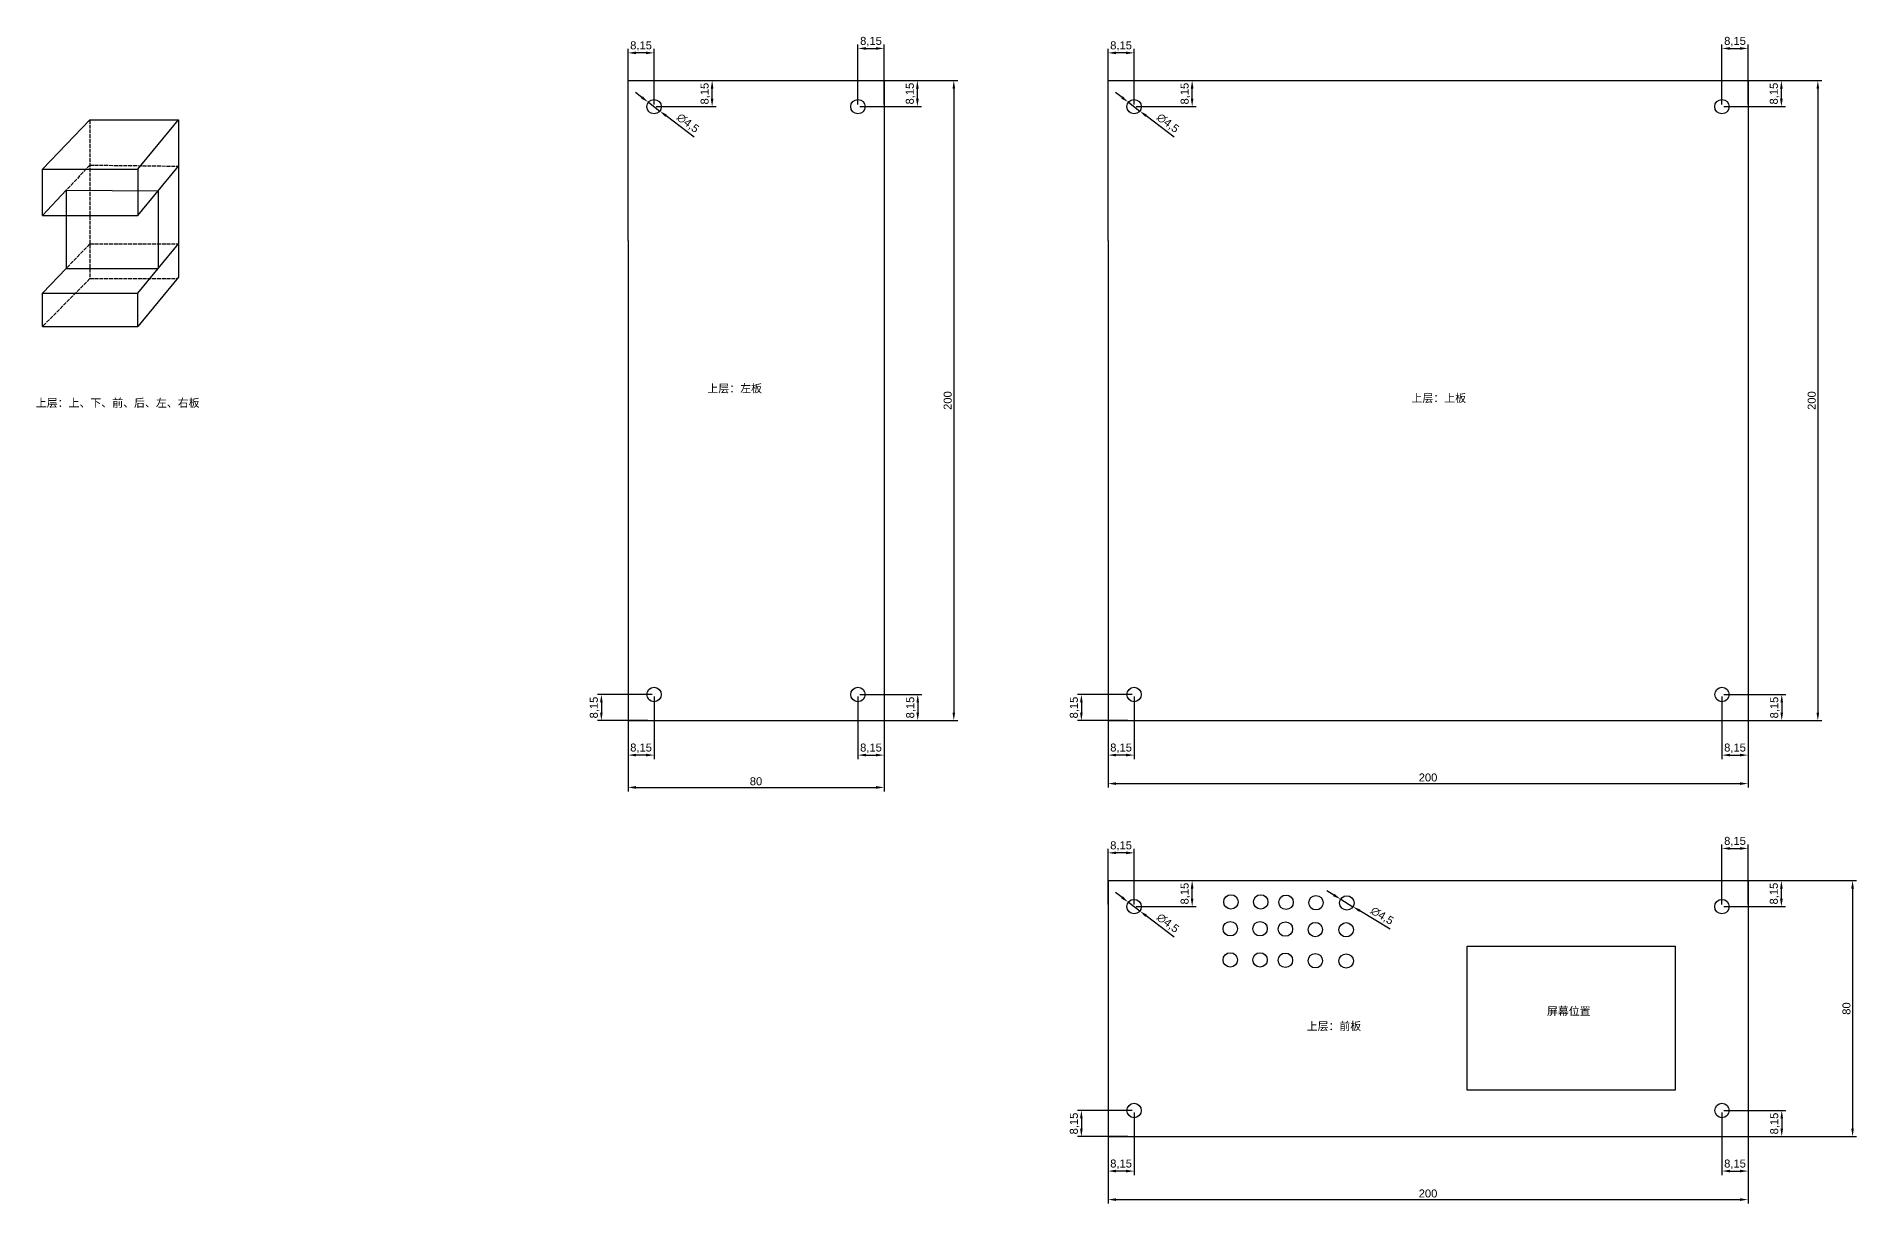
# Model space of a CAD drawing. Header units: millimetres. Extents: x 2838 to 7053, y 1147 to 1958.
# Drawn here: x 2838 to 3406, y 1234 to 1598 of the extents above; entities that cross this region are included whole.
import ezdxf

# ---------------------------------------------------------------- set-up
doc = ezdxf.new("R2010")
doc.units = ezdxf.units.MM
doc.header["$LTSCALE"] = 0.1
doc.linetypes.add('ACAD_ISO02W100', pattern=[15, 12, -3])
doc.styles.get("Standard").update_dxf_attribs({"font": 'arial.ttf'})
doc.dimstyles.new('ISO-25', dxfattribs={"dimtxt": 2.5, "dimasz": 2.5, "dimexe": 1.25, "dimexo": 0.625, "dimtad": 1, "dimtxsty": 'Standard', "dimcen": 2.5, "dimadec": 0, "dimazin": 0, "dimtfac": 1, "dimtmove": 0, "dimatfit": 3, "dimfxl": 0, "dimarcsym": 0})

# ---------------------------------------------------------------- blocks, each defined once
blk = doc.blocks.new('*D688')
at = {"color": 0, "lineweight": -2, "ltscale": 0.1, "transparency": 16777216}
for p, q in [((3176.77, 1579.21), (3174.78, 1580.73)), ((3178.76, 1577.7), (3182.34, 1574.97)), ((3193.11, 1566.77), (3184.33, 1573.46))]:
    blk.add_line(p, q, dxfattribs=at)
at = {"color": 0, "ltscale": 0.1, "transparency": 16777216}
for points in [[(3177.02, 1579.54), (3176.52, 1578.88), (3178.76, 1577.7)], [(3184.58, 1573.79), (3184.08, 1573.13), (3182.34, 1574.97)]]:
    blk.add_solid(points, dxfattribs=at)
at = {"layer": 'Defpoints', "color": 0, "ltscale": 0.1, "transparency": 16777216}
for p in [(3178.76, 1577.7), (3182.34, 1574.97)]:
    blk.add_point(p, dxfattribs=at)
at = {"color": 0, "ltscale": 0.1, "transparency": 16777216, "insert": (3191.03, 1571.08), "char_height": 2.5, "attachment_point": 5, "rotation": 322.723}
blk.add_mtext('∅4,5', dxfattribs=at)
blk = doc.blocks.new('*D689')
at = {"color": 0, "lineweight": -2, "ltscale": 10, "transparency": 16777216}
for p, q in [((3178.79, 1584.48), (3199.94, 1584.48)), ((3198.69, 1578.83), (3198.69, 1581.98)), ((3181.17, 1576.33), (3199.94, 1576.33))]:
    blk.add_line(p, q, dxfattribs=at)
at = {"color": 0, "ltscale": 10, "transparency": 16777216}
for points in [[(3198.27, 1581.98), (3199.1, 1581.98), (3198.69, 1584.48)], [(3198.27, 1578.83), (3199.1, 1578.83), (3198.69, 1576.33)]]:
    blk.add_solid(points, dxfattribs=at)
at = {"layer": 'Defpoints', "color": 0, "ltscale": 10, "transparency": 16777216}
for p in [(3178.17, 1584.48), (3198.69, 1584.48), (3180.55, 1576.33)]:
    blk.add_point(p, dxfattribs=at)
at = {"color": 0, "ltscale": 10, "transparency": 16777216, "insert": (3196.56, 1580.41), "char_height": 2.5, "attachment_point": 5, "rotation": 90}
blk.add_mtext('8,15', dxfattribs=at)
blk = doc.blocks.new('*D683')
at = {"color": 0, "lineweight": -2, "ltscale": 10, "transparency": 16777216}
for p, q in [((3172.4, 1576.96), (3172.4, 1594.39)), ((3178.05, 1593.14), (3174.9, 1593.14)), ((3180.55, 1576.96), (3180.55, 1594.39))]:
    blk.add_line(p, q, dxfattribs=at)
at = {"color": 0, "ltscale": 10, "transparency": 16777216}
for points in [[(3174.9, 1593.55), (3174.9, 1592.72), (3172.4, 1593.14)], [(3178.05, 1593.55), (3178.05, 1592.72), (3180.55, 1593.14)]]:
    blk.add_solid(points, dxfattribs=at)
at = {"layer": 'Defpoints', "color": 0, "ltscale": 10, "transparency": 16777216}
for p in [(3172.4, 1593.14), (3172.4, 1576.33), (3180.55, 1576.33)]:
    blk.add_point(p, dxfattribs=at)
at = {"color": 0, "ltscale": 10, "transparency": 16777216, "insert": (3176.48, 1595.26), "char_height": 2.5, "attachment_point": 5}
blk.add_mtext('8,15', dxfattribs=at)
blk = doc.blocks.new('*D690')
at = {"color": 0, "lineweight": -2, "ltscale": 10, "transparency": 16777216}
for p, q in [((3364.25, 1576.96), (3364.25, 1595.77)), ((3366.75, 1594.52), (3369.9, 1594.52)), ((3372.4, 1576.96), (3372.4, 1595.77))]:
    blk.add_line(p, q, dxfattribs=at)
at = {"color": 0, "ltscale": 10, "transparency": 16777216}
for points in [[(3366.75, 1594.94), (3366.75, 1594.1), (3364.25, 1594.52)], [(3369.9, 1594.94), (3369.9, 1594.1), (3372.4, 1594.52)]]:
    blk.add_solid(points, dxfattribs=at)
at = {"layer": 'Defpoints', "color": 0, "ltscale": 10, "transparency": 16777216}
for p in [(3372.4, 1594.52), (3364.25, 1576.33), (3372.4, 1576.33)]:
    blk.add_point(p, dxfattribs=at)
at = {"color": 0, "ltscale": 10, "transparency": 16777216, "insert": (3368.33, 1596.65), "char_height": 2.5, "attachment_point": 5}
blk.add_mtext('8,15', dxfattribs=at)
blk = doc.blocks.new('*D691')
at = {"color": 0, "lineweight": -2, "ltscale": 10, "transparency": 16777216}
for p, q in [((3364.87, 1584.48), (3384.07, 1584.48)), ((3382.82, 1578.83), (3382.82, 1581.98)), ((3364.87, 1576.33), (3384.07, 1576.33))]:
    blk.add_line(p, q, dxfattribs=at)
at = {"color": 0, "ltscale": 10, "transparency": 16777216}
for points in [[(3382.41, 1581.98), (3383.24, 1581.98), (3382.82, 1584.48)], [(3382.41, 1578.83), (3383.24, 1578.83), (3382.82, 1576.33)]]:
    blk.add_solid(points, dxfattribs=at)
at = {"layer": 'Defpoints', "color": 0, "ltscale": 10, "transparency": 16777216}
for p in [(3364.25, 1584.48), (3382.82, 1584.48), (3364.25, 1576.33)]:
    blk.add_point(p, dxfattribs=at)
at = {"color": 0, "ltscale": 10, "transparency": 16777216, "insert": (3380.69, 1580.41), "char_height": 2.5, "attachment_point": 5, "rotation": 90}
blk.add_mtext('8,15', dxfattribs=at)
blk = doc.blocks.new('*D692')
at = {"color": 0, "lineweight": -2, "ltscale": 10, "transparency": 16777216}
for p, q in [((3172.4, 1383.86), (3172.4, 1363.53)), ((3372.4, 1383.86), (3372.4, 1363.53)), ((3174.9, 1364.78), (3369.9, 1364.78))]:
    blk.add_line(p, q, dxfattribs=at)
at = {"color": 0, "ltscale": 10, "transparency": 16777216}
for points in [[(3174.9, 1365.2), (3174.9, 1364.36), (3172.4, 1364.78)], [(3369.9, 1365.2), (3369.9, 1364.36), (3372.4, 1364.78)]]:
    blk.add_solid(points, dxfattribs=at)
at = {"layer": 'Defpoints', "color": 0, "ltscale": 10, "transparency": 16777216}
for p in [(3172.4, 1384.48), (3372.4, 1384.48), (3372.4, 1364.78)]:
    blk.add_point(p, dxfattribs=at)
at = {"color": 0, "ltscale": 10, "transparency": 16777216, "insert": (3272.4, 1366.68), "char_height": 2.5, "attachment_point": 5}
blk.add_mtext('200', dxfattribs=at)
blk = doc.blocks.new('*D693')
at = {"color": 0, "lineweight": -2, "ltscale": 10, "transparency": 16777216}
for p, q in [((3179.93, 1392.63), (3162.83, 1392.63)), ((3164.08, 1390.13), (3164.08, 1386.98)), ((3178.58, 1384.48), (3162.83, 1384.48))]:
    blk.add_line(p, q, dxfattribs=at)
at = {"color": 0, "ltscale": 10, "transparency": 16777216}
for points in [[(3163.66, 1390.13), (3164.49, 1390.13), (3164.08, 1392.63)], [(3163.66, 1386.98), (3164.49, 1386.98), (3164.08, 1384.48)]]:
    blk.add_solid(points, dxfattribs=at)
at = {"layer": 'Defpoints', "color": 0, "ltscale": 10, "transparency": 16777216}
for p in [(3180.55, 1392.63), (3164.08, 1384.48), (3179.2, 1384.48)]:
    blk.add_point(p, dxfattribs=at)
at = {"color": 0, "ltscale": 10, "transparency": 16777216, "insert": (3161.95, 1388.55), "char_height": 2.5, "attachment_point": 5, "rotation": 90}
blk.add_mtext('8,15', dxfattribs=at)
blk = doc.blocks.new('*D694')
at = {"color": 0, "lineweight": -2, "ltscale": 10, "transparency": 16777216}
for p, q in [((3364.26, 1392), (3364.26, 1372.44)), ((3372.4, 1390.14), (3372.4, 1372.44)), ((3366.76, 1373.69), (3369.9, 1373.69))]:
    blk.add_line(p, q, dxfattribs=at)
at = {"color": 0, "ltscale": 10, "transparency": 16777216}
for points in [[(3366.76, 1374.11), (3366.76, 1373.28), (3364.26, 1373.69)], [(3369.9, 1374.11), (3369.9, 1373.28), (3372.4, 1373.69)]]:
    blk.add_solid(points, dxfattribs=at)
at = {"layer": 'Defpoints', "color": 0, "ltscale": 10, "transparency": 16777216}
for p in [(3364.26, 1392.63), (3372.4, 1390.77), (3372.4, 1373.69)]:
    blk.add_point(p, dxfattribs=at)
at = {"color": 0, "ltscale": 10, "transparency": 16777216, "insert": (3368.33, 1375.82), "char_height": 2.5, "attachment_point": 5}
blk.add_mtext('8,15', dxfattribs=at)
blk = doc.blocks.new('*D695')
at = {"color": 0, "lineweight": -2, "ltscale": 10, "transparency": 16777216}
for p, q in [((3172.4, 1392), (3172.4, 1372.44)), ((3180.55, 1392), (3180.55, 1372.44)), ((3178.05, 1373.69), (3174.9, 1373.69))]:
    blk.add_line(p, q, dxfattribs=at)
at = {"color": 0, "ltscale": 10, "transparency": 16777216}
for points in [[(3174.9, 1374.11), (3174.9, 1373.28), (3172.4, 1373.69)], [(3178.05, 1374.11), (3178.05, 1373.28), (3180.55, 1373.69)]]:
    blk.add_solid(points, dxfattribs=at)
at = {"layer": 'Defpoints', "color": 0, "ltscale": 10, "transparency": 16777216}
for p in [(3172.4, 1392.63), (3180.55, 1392.63), (3172.4, 1373.69)]:
    blk.add_point(p, dxfattribs=at)
at = {"color": 0, "ltscale": 10, "transparency": 16777216, "insert": (3176.48, 1375.82), "char_height": 2.5, "attachment_point": 5}
blk.add_mtext('8,15', dxfattribs=at)
blk = doc.blocks.new('*D696')
at = {"color": 0, "lineweight": -2, "ltscale": 10, "transparency": 16777216}
for p, q in [((3364.88, 1392.63), (3384.19, 1392.63)), ((3382.94, 1390.13), (3382.94, 1386.98)), ((3364.88, 1384.48), (3384.19, 1384.48))]:
    blk.add_line(p, q, dxfattribs=at)
at = {"color": 0, "ltscale": 10, "transparency": 16777216}
for points in [[(3382.52, 1390.13), (3383.35, 1390.13), (3382.94, 1392.63)], [(3382.52, 1386.98), (3383.35, 1386.98), (3382.94, 1384.48)]]:
    blk.add_solid(points, dxfattribs=at)
at = {"layer": 'Defpoints', "color": 0, "ltscale": 10, "transparency": 16777216}
for p in [(3364.26, 1392.63), (3364.26, 1384.48), (3382.94, 1384.48)]:
    blk.add_point(p, dxfattribs=at)
at = {"color": 0, "ltscale": 10, "transparency": 16777216, "insert": (3380.81, 1388.55), "char_height": 2.5, "attachment_point": 5, "rotation": 90}
blk.add_mtext('8,15', dxfattribs=at)
blk = doc.blocks.new('*D697')
at = {"color": 0, "lineweight": -2, "ltscale": 10, "transparency": 16777216}
for p, q in [((3373.03, 1584.48), (3395.46, 1584.48)), ((3394.21, 1581.98), (3394.21, 1386.98)), ((3373.03, 1384.48), (3395.46, 1384.48))]:
    blk.add_line(p, q, dxfattribs=at)
at = {"color": 0, "ltscale": 10, "transparency": 16777216}
for points in [[(3393.8, 1581.98), (3394.63, 1581.98), (3394.21, 1584.48)], [(3393.8, 1386.98), (3394.63, 1386.98), (3394.21, 1384.48)]]:
    blk.add_solid(points, dxfattribs=at)
at = {"layer": 'Defpoints', "color": 0, "ltscale": 10, "transparency": 16777216}
for p in [(3372.4, 1584.48), (3372.4, 1384.48), (3394.21, 1384.48)]:
    blk.add_point(p, dxfattribs=at)
at = {"color": 0, "ltscale": 10, "transparency": 16777216, "insert": (3392.31, 1484.48), "char_height": 2.5, "attachment_point": 5, "rotation": 90}
blk.add_mtext('200', dxfattribs=at)
blk = doc.blocks.new('*D708')
at = {"color": 0, "lineweight": -2, "ltscale": 0.1, "transparency": 16777216}
for p, q in [((3026.77, 1579.21), (3024.78, 1580.73)), ((3028.76, 1577.7), (3032.34, 1574.97)), ((3043.11, 1566.77), (3034.33, 1573.46))]:
    blk.add_line(p, q, dxfattribs=at)
at = {"color": 0, "ltscale": 0.1, "transparency": 16777216}
for points in [[(3027.02, 1579.54), (3026.52, 1578.88), (3028.76, 1577.7)], [(3034.58, 1573.79), (3034.08, 1573.13), (3032.34, 1574.97)]]:
    blk.add_solid(points, dxfattribs=at)
at = {"layer": 'Defpoints', "color": 0, "ltscale": 0.1, "transparency": 16777216}
for p in [(3028.76, 1577.7), (3032.34, 1574.97)]:
    blk.add_point(p, dxfattribs=at)
at = {"color": 0, "ltscale": 0.1, "transparency": 16777216, "insert": (3041.03, 1571.08), "char_height": 2.5, "attachment_point": 5, "rotation": 322.723}
blk.add_mtext('∅4,5', dxfattribs=at)
blk = doc.blocks.new('*D709')
at = {"color": 0, "lineweight": -2, "ltscale": 10, "transparency": 16777216}
for p, q in [((3028.79, 1584.48), (3049.94, 1584.48)), ((3048.69, 1578.83), (3048.69, 1581.98)), ((3031.17, 1576.33), (3049.94, 1576.33))]:
    blk.add_line(p, q, dxfattribs=at)
at = {"color": 0, "ltscale": 10, "transparency": 16777216}
for points in [[(3048.27, 1581.98), (3049.1, 1581.98), (3048.69, 1584.48)], [(3048.27, 1578.83), (3049.1, 1578.83), (3048.69, 1576.33)]]:
    blk.add_solid(points, dxfattribs=at)
at = {"layer": 'Defpoints', "color": 0, "ltscale": 10, "transparency": 16777216}
for p in [(3028.17, 1584.48), (3048.69, 1584.48), (3030.55, 1576.33)]:
    blk.add_point(p, dxfattribs=at)
at = {"color": 0, "ltscale": 10, "transparency": 16777216, "insert": (3046.56, 1580.41), "char_height": 2.5, "attachment_point": 5, "rotation": 90}
blk.add_mtext('8,15', dxfattribs=at)
blk = doc.blocks.new('*D685')
at = {"color": 0, "lineweight": -2, "ltscale": 10, "transparency": 16777216}
for p, q in [((3022.4, 1576.96), (3022.4, 1594.39)), ((3028.05, 1593.14), (3024.9, 1593.14)), ((3030.55, 1576.96), (3030.55, 1594.39))]:
    blk.add_line(p, q, dxfattribs=at)
at = {"color": 0, "ltscale": 10, "transparency": 16777216}
for points in [[(3024.9, 1593.55), (3024.9, 1592.72), (3022.4, 1593.14)], [(3028.05, 1593.55), (3028.05, 1592.72), (3030.55, 1593.14)]]:
    blk.add_solid(points, dxfattribs=at)
at = {"layer": 'Defpoints', "color": 0, "ltscale": 10, "transparency": 16777216}
for p in [(3022.4, 1593.14), (3022.4, 1576.33), (3030.55, 1576.33)]:
    blk.add_point(p, dxfattribs=at)
at = {"color": 0, "ltscale": 10, "transparency": 16777216, "insert": (3026.48, 1595.26), "char_height": 2.5, "attachment_point": 5}
blk.add_mtext('8,15', dxfattribs=at)
blk = doc.blocks.new('*D710')
at = {"color": 0, "lineweight": -2, "ltscale": 10, "transparency": 16777216}
for p, q in [((3029.93, 1392.63), (3012.83, 1392.63)), ((3014.08, 1390.13), (3014.08, 1386.98)), ((3028.58, 1384.48), (3012.83, 1384.48))]:
    blk.add_line(p, q, dxfattribs=at)
at = {"color": 0, "ltscale": 10, "transparency": 16777216}
for points in [[(3013.66, 1390.13), (3014.49, 1390.13), (3014.08, 1392.63)], [(3013.66, 1386.98), (3014.49, 1386.98), (3014.08, 1384.48)]]:
    blk.add_solid(points, dxfattribs=at)
at = {"layer": 'Defpoints', "color": 0, "ltscale": 10, "transparency": 16777216}
for p in [(3030.55, 1392.63), (3014.08, 1384.48), (3029.2, 1384.48)]:
    blk.add_point(p, dxfattribs=at)
at = {"color": 0, "ltscale": 10, "transparency": 16777216, "insert": (3011.95, 1388.55), "char_height": 2.5, "attachment_point": 5, "rotation": 90}
blk.add_mtext('8,15', dxfattribs=at)
blk = doc.blocks.new('*D711')
at = {"color": 0, "lineweight": -2, "ltscale": 10, "transparency": 16777216}
for p, q in [((3022.4, 1392), (3022.4, 1372.44)), ((3030.55, 1392), (3030.55, 1372.44)), ((3028.05, 1373.69), (3024.9, 1373.69))]:
    blk.add_line(p, q, dxfattribs=at)
at = {"color": 0, "ltscale": 10, "transparency": 16777216}
for points in [[(3024.9, 1374.11), (3024.9, 1373.28), (3022.4, 1373.69)], [(3028.05, 1374.11), (3028.05, 1373.28), (3030.55, 1373.69)]]:
    blk.add_solid(points, dxfattribs=at)
at = {"layer": 'Defpoints', "color": 0, "ltscale": 10, "transparency": 16777216}
for p in [(3022.4, 1392.63), (3030.55, 1392.63), (3022.4, 1373.69)]:
    blk.add_point(p, dxfattribs=at)
at = {"color": 0, "ltscale": 10, "transparency": 16777216, "insert": (3026.48, 1375.82), "char_height": 2.5, "attachment_point": 5}
blk.add_mtext('8,15', dxfattribs=at)
blk = doc.blocks.new('*D712')
at = {"color": 0, "lineweight": -2, "ltscale": 10, "transparency": 16777216}
for p, q in [((3094.25, 1576.96), (3094.25, 1595.77)), ((3096.75, 1594.52), (3099.9, 1594.52)), ((3102.4, 1576.96), (3102.4, 1595.77))]:
    blk.add_line(p, q, dxfattribs=at)
at = {"color": 0, "ltscale": 10, "transparency": 16777216}
for points in [[(3096.75, 1594.94), (3096.75, 1594.1), (3094.25, 1594.52)], [(3099.9, 1594.94), (3099.9, 1594.1), (3102.4, 1594.52)]]:
    blk.add_solid(points, dxfattribs=at)
at = {"layer": 'Defpoints', "color": 0, "ltscale": 10, "transparency": 16777216}
for p in [(3102.4, 1594.52), (3094.25, 1576.33), (3102.4, 1576.33)]:
    blk.add_point(p, dxfattribs=at)
at = {"color": 0, "ltscale": 10, "transparency": 16777216, "insert": (3098.33, 1596.65), "char_height": 2.5, "attachment_point": 5}
blk.add_mtext('8,15', dxfattribs=at)
blk = doc.blocks.new('*D713')
at = {"color": 0, "lineweight": -2, "ltscale": 10, "transparency": 16777216}
for p, q in [((3094.87, 1584.48), (3114.07, 1584.48)), ((3112.82, 1578.83), (3112.82, 1581.98)), ((3094.87, 1576.33), (3114.07, 1576.33))]:
    blk.add_line(p, q, dxfattribs=at)
at = {"color": 0, "ltscale": 10, "transparency": 16777216}
for points in [[(3112.41, 1581.98), (3113.24, 1581.98), (3112.82, 1584.48)], [(3112.41, 1578.83), (3113.24, 1578.83), (3112.82, 1576.33)]]:
    blk.add_solid(points, dxfattribs=at)
at = {"layer": 'Defpoints', "color": 0, "ltscale": 10, "transparency": 16777216}
for p in [(3094.25, 1584.48), (3112.82, 1584.48), (3094.25, 1576.33)]:
    blk.add_point(p, dxfattribs=at)
at = {"color": 0, "ltscale": 10, "transparency": 16777216, "insert": (3110.69, 1580.41), "char_height": 2.5, "attachment_point": 5, "rotation": 90}
blk.add_mtext('8,15', dxfattribs=at)
blk = doc.blocks.new('*D714')
at = {"color": 0, "lineweight": -2, "ltscale": 10, "transparency": 16777216}
for p, q in [((3094.26, 1392), (3094.26, 1372.44)), ((3102.4, 1390.14), (3102.4, 1372.44)), ((3096.76, 1373.69), (3099.9, 1373.69))]:
    blk.add_line(p, q, dxfattribs=at)
at = {"color": 0, "ltscale": 10, "transparency": 16777216}
for points in [[(3096.76, 1374.11), (3096.76, 1373.28), (3094.26, 1373.69)], [(3099.9, 1374.11), (3099.9, 1373.28), (3102.4, 1373.69)]]:
    blk.add_solid(points, dxfattribs=at)
at = {"layer": 'Defpoints', "color": 0, "ltscale": 10, "transparency": 16777216}
for p in [(3094.26, 1392.63), (3102.4, 1390.77), (3102.4, 1373.69)]:
    blk.add_point(p, dxfattribs=at)
at = {"color": 0, "ltscale": 10, "transparency": 16777216, "insert": (3098.33, 1375.82), "char_height": 2.5, "attachment_point": 5}
blk.add_mtext('8,15', dxfattribs=at)
blk = doc.blocks.new('*D715')
at = {"color": 0, "lineweight": -2, "ltscale": 10, "transparency": 16777216}
for p, q in [((3094.88, 1392.63), (3114.19, 1392.63)), ((3112.94, 1390.13), (3112.94, 1386.98)), ((3094.88, 1384.48), (3114.19, 1384.48))]:
    blk.add_line(p, q, dxfattribs=at)
at = {"color": 0, "ltscale": 10, "transparency": 16777216}
for points in [[(3112.52, 1390.13), (3113.35, 1390.13), (3112.94, 1392.63)], [(3112.52, 1386.98), (3113.35, 1386.98), (3112.94, 1384.48)]]:
    blk.add_solid(points, dxfattribs=at)
at = {"layer": 'Defpoints', "color": 0, "ltscale": 10, "transparency": 16777216}
for p in [(3094.26, 1392.63), (3094.26, 1384.48), (3112.94, 1384.48)]:
    blk.add_point(p, dxfattribs=at)
at = {"color": 0, "ltscale": 10, "transparency": 16777216, "insert": (3110.81, 1388.55), "char_height": 2.5, "attachment_point": 5, "rotation": 90}
blk.add_mtext('8,15', dxfattribs=at)
blk = doc.blocks.new('*D716')
at = {"color": 0, "lineweight": -2, "ltscale": 10, "transparency": 16777216}
for p, q in [((3103.03, 1584.48), (3125.46, 1584.48)), ((3124.21, 1581.98), (3124.21, 1386.98)), ((3103.03, 1384.48), (3125.46, 1384.48))]:
    blk.add_line(p, q, dxfattribs=at)
at = {"color": 0, "ltscale": 10, "transparency": 16777216}
for points in [[(3123.8, 1581.98), (3124.63, 1581.98), (3124.21, 1584.48)], [(3123.8, 1386.98), (3124.63, 1386.98), (3124.21, 1384.48)]]:
    blk.add_solid(points, dxfattribs=at)
at = {"layer": 'Defpoints', "color": 0, "ltscale": 10, "transparency": 16777216}
for p in [(3102.4, 1584.48), (3102.4, 1384.48), (3124.21, 1384.48)]:
    blk.add_point(p, dxfattribs=at)
at = {"color": 0, "ltscale": 10, "transparency": 16777216, "insert": (3122.31, 1484.48), "char_height": 2.5, "attachment_point": 5, "rotation": 90}
blk.add_mtext('200', dxfattribs=at)
blk = doc.blocks.new('*D717')
at = {"color": 0, "lineweight": -2, "ltscale": 10, "transparency": 16777216}
for p, q in [((3022.4, 1383.86), (3022.4, 1362.34)), ((3102.4, 1383.86), (3102.4, 1362.34)), ((3024.9, 1363.59), (3099.9, 1363.59))]:
    blk.add_line(p, q, dxfattribs=at)
at = {"color": 0, "ltscale": 10, "transparency": 16777216}
for points in [[(3024.9, 1364.01), (3024.9, 1363.17), (3022.4, 1363.59)], [(3099.9, 1364.01), (3099.9, 1363.17), (3102.4, 1363.59)]]:
    blk.add_solid(points, dxfattribs=at)
at = {"layer": 'Defpoints', "color": 0, "ltscale": 10, "transparency": 16777216}
for p in [(3022.4, 1384.48), (3102.4, 1384.48), (3102.4, 1363.59)]:
    blk.add_point(p, dxfattribs=at)
at = {"color": 0, "ltscale": 10, "transparency": 16777216, "insert": (3062.4, 1365.49), "char_height": 2.5, "attachment_point": 5}
blk.add_mtext('80', dxfattribs=at)
blk = doc.blocks.new('*D730')
at = {"color": 0, "lineweight": -2, "ltscale": 0.1, "transparency": 16777216}
for p, q in [((3176.77, 1329.21), (3174.78, 1330.73)), ((3178.76, 1327.7), (3182.34, 1324.97)), ((3193.11, 1316.77), (3184.33, 1323.46))]:
    blk.add_line(p, q, dxfattribs=at)
at = {"color": 0, "ltscale": 0.1, "transparency": 16777216}
for points in [[(3177.02, 1329.54), (3176.52, 1328.88), (3178.76, 1327.7)], [(3184.58, 1323.79), (3184.08, 1323.13), (3182.34, 1324.97)]]:
    blk.add_solid(points, dxfattribs=at)
at = {"layer": 'Defpoints', "color": 0, "ltscale": 0.1, "transparency": 16777216}
for p in [(3178.76, 1327.7), (3182.34, 1324.97)]:
    blk.add_point(p, dxfattribs=at)
at = {"color": 0, "ltscale": 0.1, "transparency": 16777216, "insert": (3191.03, 1321.08), "char_height": 2.5, "attachment_point": 5, "rotation": 322.723}
blk.add_mtext('∅4,5', dxfattribs=at)
blk = doc.blocks.new('*D731')
at = {"color": 0, "lineweight": -2, "ltscale": 10, "transparency": 16777216}
for p, q in [((3178.79, 1334.48), (3199.94, 1334.48)), ((3198.69, 1328.83), (3198.69, 1331.98)), ((3181.17, 1326.33), (3199.94, 1326.33))]:
    blk.add_line(p, q, dxfattribs=at)
at = {"color": 0, "ltscale": 10, "transparency": 16777216}
for points in [[(3198.27, 1331.98), (3199.1, 1331.98), (3198.69, 1334.48)], [(3198.27, 1328.83), (3199.1, 1328.83), (3198.69, 1326.33)]]:
    blk.add_solid(points, dxfattribs=at)
at = {"layer": 'Defpoints', "color": 0, "ltscale": 10, "transparency": 16777216}
for p in [(3178.17, 1334.48), (3198.69, 1334.48), (3180.55, 1326.33)]:
    blk.add_point(p, dxfattribs=at)
at = {"color": 0, "ltscale": 10, "transparency": 16777216, "insert": (3196.56, 1330.41), "char_height": 2.5, "attachment_point": 5, "rotation": 90}
blk.add_mtext('8,15', dxfattribs=at)
blk = doc.blocks.new('*D687')
at = {"color": 0, "lineweight": -2, "ltscale": 10, "transparency": 16777216}
for p, q in [((3172.4, 1326.96), (3172.4, 1344.39)), ((3178.05, 1343.14), (3174.9, 1343.14)), ((3180.55, 1326.96), (3180.55, 1344.39))]:
    blk.add_line(p, q, dxfattribs=at)
at = {"color": 0, "ltscale": 10, "transparency": 16777216}
for points in [[(3174.9, 1343.55), (3174.9, 1342.72), (3172.4, 1343.14)], [(3178.05, 1343.55), (3178.05, 1342.72), (3180.55, 1343.14)]]:
    blk.add_solid(points, dxfattribs=at)
at = {"layer": 'Defpoints', "color": 0, "ltscale": 10, "transparency": 16777216}
for p in [(3172.4, 1343.14), (3172.4, 1326.33), (3180.55, 1326.33)]:
    blk.add_point(p, dxfattribs=at)
at = {"color": 0, "ltscale": 10, "transparency": 16777216, "insert": (3176.48, 1345.26), "char_height": 2.5, "attachment_point": 5}
blk.add_mtext('8,15', dxfattribs=at)
blk = doc.blocks.new('*D732')
at = {"color": 0, "lineweight": -2, "ltscale": 10, "transparency": 16777216}
for p, q in [((3364.25, 1326.96), (3364.25, 1345.77)), ((3366.75, 1344.52), (3369.9, 1344.52)), ((3372.4, 1326.96), (3372.4, 1345.77))]:
    blk.add_line(p, q, dxfattribs=at)
at = {"color": 0, "ltscale": 10, "transparency": 16777216}
for points in [[(3366.75, 1344.94), (3366.75, 1344.1), (3364.25, 1344.52)], [(3369.9, 1344.94), (3369.9, 1344.1), (3372.4, 1344.52)]]:
    blk.add_solid(points, dxfattribs=at)
at = {"layer": 'Defpoints', "color": 0, "ltscale": 10, "transparency": 16777216}
for p in [(3372.4, 1344.52), (3364.25, 1326.33), (3372.4, 1326.33)]:
    blk.add_point(p, dxfattribs=at)
at = {"color": 0, "ltscale": 10, "transparency": 16777216, "insert": (3368.33, 1346.65), "char_height": 2.5, "attachment_point": 5}
blk.add_mtext('8,15', dxfattribs=at)
blk = doc.blocks.new('*D733')
at = {"color": 0, "lineweight": -2, "ltscale": 10, "transparency": 16777216}
for p, q in [((3364.87, 1334.48), (3384.07, 1334.48)), ((3382.82, 1328.83), (3382.82, 1331.98)), ((3364.87, 1326.33), (3384.07, 1326.33))]:
    blk.add_line(p, q, dxfattribs=at)
at = {"color": 0, "ltscale": 10, "transparency": 16777216}
for points in [[(3382.41, 1331.98), (3383.24, 1331.98), (3382.82, 1334.48)], [(3382.41, 1328.83), (3383.24, 1328.83), (3382.82, 1326.33)]]:
    blk.add_solid(points, dxfattribs=at)
at = {"layer": 'Defpoints', "color": 0, "ltscale": 10, "transparency": 16777216}
for p in [(3364.25, 1334.48), (3382.82, 1334.48), (3364.25, 1326.33)]:
    blk.add_point(p, dxfattribs=at)
at = {"color": 0, "ltscale": 10, "transparency": 16777216, "insert": (3380.69, 1330.41), "char_height": 2.5, "attachment_point": 5, "rotation": 90}
blk.add_mtext('8,15', dxfattribs=at)
blk = doc.blocks.new('*D741')
at = {"color": 0, "lineweight": -2, "ltscale": 10, "transparency": 16777216}
for p, q in [((3172.4, 1253.86), (3172.4, 1233.53)), ((3372.4, 1253.86), (3372.4, 1233.53)), ((3174.9, 1234.78), (3369.9, 1234.78))]:
    blk.add_line(p, q, dxfattribs=at)
at = {"color": 0, "ltscale": 10, "transparency": 16777216}
for points in [[(3174.9, 1235.2), (3174.9, 1234.36), (3172.4, 1234.78)], [(3369.9, 1235.2), (3369.9, 1234.36), (3372.4, 1234.78)]]:
    blk.add_solid(points, dxfattribs=at)
at = {"layer": 'Defpoints', "color": 0, "ltscale": 10, "transparency": 16777216}
for p in [(3172.4, 1254.48), (3372.4, 1254.48), (3372.4, 1234.78)]:
    blk.add_point(p, dxfattribs=at)
at = {"color": 0, "ltscale": 10, "transparency": 16777216, "insert": (3272.4, 1236.68), "char_height": 2.5, "attachment_point": 5}
blk.add_mtext('200', dxfattribs=at)
blk = doc.blocks.new('*D742')
at = {"color": 0, "lineweight": -2, "ltscale": 10, "transparency": 16777216}
for p, q in [((3179.93, 1262.63), (3162.83, 1262.63)), ((3164.08, 1260.13), (3164.08, 1256.98)), ((3178.58, 1254.48), (3162.83, 1254.48))]:
    blk.add_line(p, q, dxfattribs=at)
at = {"color": 0, "ltscale": 10, "transparency": 16777216}
for points in [[(3163.66, 1260.13), (3164.49, 1260.13), (3164.08, 1262.63)], [(3163.66, 1256.98), (3164.49, 1256.98), (3164.08, 1254.48)]]:
    blk.add_solid(points, dxfattribs=at)
at = {"layer": 'Defpoints', "color": 0, "ltscale": 10, "transparency": 16777216}
for p in [(3180.55, 1262.63), (3164.08, 1254.48), (3179.2, 1254.48)]:
    blk.add_point(p, dxfattribs=at)
at = {"color": 0, "ltscale": 10, "transparency": 16777216, "insert": (3161.95, 1258.55), "char_height": 2.5, "attachment_point": 5, "rotation": 90}
blk.add_mtext('8,15', dxfattribs=at)
blk = doc.blocks.new('*D743')
at = {"color": 0, "lineweight": -2, "ltscale": 10, "transparency": 16777216}
for p, q in [((3364.26, 1262), (3364.26, 1242.44)), ((3372.4, 1260.14), (3372.4, 1242.44)), ((3366.76, 1243.69), (3369.9, 1243.69))]:
    blk.add_line(p, q, dxfattribs=at)
at = {"color": 0, "ltscale": 10, "transparency": 16777216}
for points in [[(3366.76, 1244.11), (3366.76, 1243.28), (3364.26, 1243.69)], [(3369.9, 1244.11), (3369.9, 1243.28), (3372.4, 1243.69)]]:
    blk.add_solid(points, dxfattribs=at)
at = {"layer": 'Defpoints', "color": 0, "ltscale": 10, "transparency": 16777216}
for p in [(3364.26, 1262.63), (3372.4, 1260.77), (3372.4, 1243.69)]:
    blk.add_point(p, dxfattribs=at)
at = {"color": 0, "ltscale": 10, "transparency": 16777216, "insert": (3368.33, 1245.82), "char_height": 2.5, "attachment_point": 5}
blk.add_mtext('8,15', dxfattribs=at)
blk = doc.blocks.new('*D744')
at = {"color": 0, "lineweight": -2, "ltscale": 10, "transparency": 16777216}
for p, q in [((3172.4, 1262), (3172.4, 1242.44)), ((3180.55, 1262), (3180.55, 1242.44)), ((3178.05, 1243.69), (3174.9, 1243.69))]:
    blk.add_line(p, q, dxfattribs=at)
at = {"color": 0, "ltscale": 10, "transparency": 16777216}
for points in [[(3174.9, 1244.11), (3174.9, 1243.28), (3172.4, 1243.69)], [(3178.05, 1244.11), (3178.05, 1243.28), (3180.55, 1243.69)]]:
    blk.add_solid(points, dxfattribs=at)
at = {"layer": 'Defpoints', "color": 0, "ltscale": 10, "transparency": 16777216}
for p in [(3172.4, 1262.63), (3180.55, 1262.63), (3172.4, 1243.69)]:
    blk.add_point(p, dxfattribs=at)
at = {"color": 0, "ltscale": 10, "transparency": 16777216, "insert": (3176.48, 1245.82), "char_height": 2.5, "attachment_point": 5}
blk.add_mtext('8,15', dxfattribs=at)
blk = doc.blocks.new('*D745')
at = {"color": 0, "lineweight": -2, "ltscale": 10, "transparency": 16777216}
for p, q in [((3364.88, 1262.63), (3384.19, 1262.63)), ((3382.94, 1260.13), (3382.94, 1256.98)), ((3364.88, 1254.48), (3384.19, 1254.48))]:
    blk.add_line(p, q, dxfattribs=at)
at = {"color": 0, "ltscale": 10, "transparency": 16777216}
for points in [[(3382.52, 1260.13), (3383.35, 1260.13), (3382.94, 1262.63)], [(3382.52, 1256.98), (3383.35, 1256.98), (3382.94, 1254.48)]]:
    blk.add_solid(points, dxfattribs=at)
at = {"layer": 'Defpoints', "color": 0, "ltscale": 10, "transparency": 16777216}
for p in [(3364.26, 1262.63), (3364.26, 1254.48), (3382.94, 1254.48)]:
    blk.add_point(p, dxfattribs=at)
at = {"color": 0, "ltscale": 10, "transparency": 16777216, "insert": (3380.81, 1258.55), "char_height": 2.5, "attachment_point": 5, "rotation": 90}
blk.add_mtext('8,15', dxfattribs=at)
blk = doc.blocks.new('*D746')
at = {"color": 0, "lineweight": -2, "ltscale": 10, "transparency": 16777216}
for p, q in [((3373.03, 1334.48), (3406.32, 1334.48)), ((3405.07, 1331.98), (3405.07, 1256.98)), ((3373.03, 1254.48), (3406.32, 1254.48))]:
    blk.add_line(p, q, dxfattribs=at)
at = {"color": 0, "ltscale": 10, "transparency": 16777216}
for points in [[(3404.66, 1331.98), (3405.49, 1331.98), (3405.07, 1334.48)], [(3404.66, 1256.98), (3405.49, 1256.98), (3405.07, 1254.48)]]:
    blk.add_solid(points, dxfattribs=at)
at = {"layer": 'Defpoints', "color": 0, "ltscale": 10, "transparency": 16777216}
for p in [(3372.4, 1334.48), (3372.4, 1254.48), (3405.07, 1254.48)]:
    blk.add_point(p, dxfattribs=at)
at = {"color": 0, "ltscale": 10, "transparency": 16777216, "insert": (3403.17, 1294.48), "char_height": 2.5, "attachment_point": 5, "rotation": 90}
blk.add_mtext('80', dxfattribs=at)
blk = doc.blocks.new('*D772')
at = {"color": 0, "lineweight": -2, "ltscale": 10, "transparency": 16777216}
for p, q in [((3242.97, 1329.95), (3240.83, 1331.25)), ((3245.11, 1328.65), (3248.95, 1326.32)), ((3260.52, 1319.29), (3251.09, 1325.02))]:
    blk.add_line(p, q, dxfattribs=at)
at = {"color": 0, "ltscale": 10, "transparency": 16777216}
for points in [[(3243.19, 1330.31), (3242.75, 1329.6), (3245.11, 1328.65)], [(3251.31, 1325.38), (3250.87, 1324.66), (3248.95, 1326.32)]]:
    blk.add_solid(points, dxfattribs=at)
at = {"layer": 'Defpoints', "color": 0, "ltscale": 10, "transparency": 16777216}
for p in [(3245.11, 1328.65), (3248.95, 1326.32)]:
    blk.add_point(p, dxfattribs=at)
at = {"color": 0, "ltscale": 10, "transparency": 16777216, "insert": (3258, 1323.36), "char_height": 2.5, "attachment_point": 5, "rotation": 328.7142}
blk.add_mtext('∅4,5', dxfattribs=at)

msp = doc.modelspace()

# ---------------------------------------------------------------- linework, layer by layer
at = {"ltscale": 10}
for p, q in [((3022.401, 1534.481), (3022.401, 1584.481)), ((3022.401, 1584.481), (3102.401, 1584.481)), ((3102.401, 1584.481), (3102.401, 1534.481)), ((3172.401, 1534.481), (3172.401, 1584.481)), ((3172.401, 1584.481), (3372.401, 1584.481)), ((3372.401, 1584.481), (3372.401, 1534.481)), ((3022.401, 1534.481), (3022.401, 1384.481)), ((3102.401, 1534.481), (3102.401, 1384.481)), ((3172.401, 1534.481), (3172.401, 1384.481)), ((3372.401, 1534.481), (3372.401, 1384.481)), ((3022.401, 1384.481), (3102.401, 1384.481)), ((3172.401, 1384.481), (3372.401, 1384.481)), ((3172.401, 1334.481), (3372.401, 1334.481)), ((3172.401, 1334.481), (3172.401, 1254.481)), ((3372.401, 1334.481), (3372.401, 1284.481)), ((3372.401, 1334.481), (3372.401, 1254.481)), ((3172.401, 1254.481), (3372.401, 1254.481))]:
    msp.add_line(p, q, dxfattribs=at)
for p, q in [((2854.224, 1572.197), (2839.465, 1556.818)), ((2854.224, 1572.197), (2881.932, 1572.197)), ((2869.264, 1556.818), (2881.932, 1572.197)), ((2881.932, 1572.197), (2881.932, 1523.048)), ((2875.598, 1564.508), (2875.598, 1564.508)), ((2875.598, 1564.508), (2875.598, 1564.508)), ((2839.465, 1556.818), (2869.264, 1556.818)), ((2839.465, 1556.818), (2869.264, 1556.818)), ((2839.465, 1542.349), (2839.465, 1556.818)), ((2869.264, 1542.349), (2881.932, 1557.734)), ((2869.264, 1556.818), (2869.264, 1542.349)), ((2846.845, 1550.215), (2839.465, 1542.349)), ((2846.845, 1550.215), (2875.598, 1550.042)), ((2846.845, 1550.215), (2846.845, 1525.745)), ((2875.598, 1550.042), (2875.598, 1525.747)), ((2839.465, 1542.349), (2869.264, 1542.349)), ((2869.264, 1518.049), (2881.93, 1533.442)), ((2846.845, 1525.745), (2875.597, 1525.745)), ((2875.597, 1525.745), (2875.597, 1525.745)), ((2881.932, 1523.048), (2869.264, 1507.659)), ((2839.465, 1518.049), (2869.264, 1518.049)), ((2839.465, 1507.646), (2839.465, 1518.049)), ((2869.264, 1507.646), (2869.264, 1518.049)), ((2839.465, 1507.646), (2869.264, 1507.646))]:
    msp.add_line(p, q)
at = {"linetype": 'ACAD_ISO02W100'}
for p, q in [((2854.224, 1572.197), (2854.224, 1522.594)), ((2854.224, 1558.08), (2846.845, 1550.215)), ((2854.224, 1558.08), (2881.932, 1557.734)), ((2854.224, 1533.442), (2846.845, 1525.745)), ((2854.224, 1533.442), (2881.932, 1533.442)), ((2854.224, 1522.594), (2839.465, 1507.646)), ((2854.224, 1522.594), (2881.558, 1522.594))]:
    msp.add_line(p, q, dxfattribs=at)
at = {"ltscale": 0.1}
msp.add_line((2846.845, 1525.745), (2839.465, 1518.049), dxfattribs=at)
at = {"ltscale": 10}
msp.add_lwpolyline([(3284.58, 1313.952), (3349.58, 1313.952), (3349.58, 1268.952), (3284.58, 1268.952)], close=True, dxfattribs=at)
for centre in [(3030.55, 1576.335), (3094.25, 1576.335), (3180.55, 1576.335), (3364.25, 1576.335), (3030.551, 1392.629), (3094.255, 1392.628), (3180.551, 1392.629), (3364.255, 1392.628), (3180.55, 1326.335), (3210.809, 1327.819), (3220.12, 1327.819), (3228.035, 1327.702), (3237.388, 1327.558), (3247.03, 1327.486), (3364.25, 1326.335), (3210.6, 1319.435), (3219.911, 1319.435), (3227.825, 1319.317), (3237.179, 1319.173), (3246.82, 1319.101), (3210.6, 1309.687), (3219.911, 1309.687), (3227.825, 1309.569), (3237.179, 1309.425), (3246.82, 1309.353), (3180.551, 1262.629), (3364.255, 1262.628)]:
    msp.add_circle(centre, 2.25)

# ---------------------------------------------------------------- texts
at = {"char_height": 2.5, "attachment_point": 1}
for s, width, insert in [('{\\fSimSun|b0|i0|c134|p2;上层：上、下、前、后、左、右板}', 93.28206, (2837.355, 1484.99)), ('{\\fSimSun|b0|i0|c134|p2;上层：左板}', 23.74985, (3047.228, 1489.522)), ('{\\fSimSun|b0|i0|c134|p2;上层：上板}', 23.74985, (3267.243, 1486.503)), ('{\\fSimSun|b0|i0|c134|p2;屏幕位置}', 23.74985, (3309.56, 1294.903)), ('{\\fSimSun|b0|i0|c134|p2;上层：前板}', 23.74985, (3234.478, 1290.231))]:
    msp.add_mtext_dynamic_manual_height_columns(s, width=width, gutter_width=12.5, heights=[7.871], dxfattribs=dict(at, insert=insert))

# ---------------------------------------------------------------- dimensions: what is measured, and where the dimension line sits
at = {"ltscale": 10}
for base, p1, p2, picture, middle in [((3022.401, 1593.136), (3030.55, 1576.335), (3022.401, 1576.335), '*D685', (3026.476, 1595.264)), ((3102.401, 1594.518), (3094.25, 1576.335), (3102.401, 1576.335), '*D712', (3098.326, 1596.646)), ((3172.401, 1593.136), (3180.55, 1576.335), (3172.401, 1576.335), '*D683', (3176.476, 1595.264)), ((3372.401, 1594.518), (3364.25, 1576.335), (3372.401, 1576.335), '*D690', (3368.326, 1596.646)), ((3022.401, 1373.693), (3030.551, 1392.629), (3022.401, 1392.629), '*D711', (3026.476, 1375.82)), ((3102.401, 1373.693), (3094.255, 1392.628), (3102.401, 1390.768), '*D714', (3098.328, 1375.82)), ((3172.401, 1373.693), (3180.551, 1392.629), (3172.401, 1392.629), '*D695', (3176.476, 1375.82)), ((3372.401, 1373.693), (3364.255, 1392.628), (3372.401, 1390.768), '*D694', (3368.328, 1375.82)), ((3102.401, 1363.589), (3022.401, 1384.481), (3102.401, 1384.481), '*D717', (3062.401, 1365.49)), ((3372.401, 1364.779), (3172.401, 1384.481), (3372.401, 1384.481), '*D692', (3272.401, 1366.681)), ((3372.401, 1344.518), (3364.25, 1326.335), (3372.401, 1326.335), '*D732', (3368.326, 1346.646)), ((3172.401, 1343.136), (3180.55, 1326.335), (3172.401, 1326.335), '*D687', (3176.476, 1345.264)), ((3172.401, 1243.693), (3180.551, 1262.629), (3172.401, 1262.629), '*D744', (3176.476, 1245.82)), ((3372.401, 1243.693), (3364.255, 1262.628), (3372.401, 1260.768), '*D743', (3368.328, 1245.82)), ((3372.401, 1234.779), (3172.401, 1254.481), (3372.401, 1254.481), '*D741', (3272.401, 1236.681))]:
    dim = msp.add_linear_dim(base=base, p1=p1, p2=p2, dimstyle='ISO-25', dxfattribs=at)
    dim.commit()
    dim.dimension.update_dxf_attribs({"geometry": picture, "text_midpoint": middle})
for base, p1, p2, picture, middle in [((3048.687, 1584.481), (3030.55, 1576.335), (3028.17, 1584.481), '*D709', (3046.56, 1580.408)), ((3112.822, 1584.481), (3094.25, 1576.335), (3094.25, 1584.481), '*D713', (3110.695, 1580.408)), ((3124.213, 1384.481), (3102.401, 1584.481), (3102.401, 1384.481), '*D716', (3122.312, 1484.481)), ((3198.687, 1584.481), (3180.55, 1576.335), (3178.17, 1584.481), '*D689', (3196.56, 1580.408)), ((3382.822, 1584.481), (3364.25, 1576.335), (3364.25, 1584.481), '*D691', (3380.695, 1580.408)), ((3394.213, 1384.481), (3372.401, 1584.481), (3372.401, 1384.481), '*D697', (3392.312, 1484.481)), ((3014.076, 1384.481), (3030.551, 1392.629), (3029.201, 1384.481), '*D710', (3011.949, 1388.555)), ((3112.935, 1384.481), (3094.255, 1392.628), (3094.255, 1384.481), '*D715', (3110.808, 1388.555)), ((3164.076, 1384.481), (3180.551, 1392.629), (3179.201, 1384.481), '*D693', (3161.949, 1388.555)), ((3382.935, 1384.481), (3364.255, 1392.628), (3364.255, 1384.481), '*D696', (3380.808, 1388.555)), ((3198.687, 1334.481), (3180.55, 1326.335), (3178.17, 1334.481), '*D731', (3196.56, 1330.408)), ((3382.822, 1334.481), (3364.25, 1326.335), (3364.25, 1334.481), '*D733', (3380.695, 1330.408)), ((3405.075, 1254.481), (3372.401, 1334.481), (3372.401, 1254.481), '*D746', (3403.173, 1294.481)), ((3164.076, 1254.481), (3180.551, 1262.629), (3179.201, 1254.481), '*D742', (3161.949, 1258.555)), ((3382.935, 1254.481), (3364.255, 1262.628), (3364.255, 1254.481), '*D745', (3380.808, 1258.555))]:
    dim = msp.add_linear_dim(base=base, p1=p1, p2=p2, angle=90, dimstyle='ISO-25', dxfattribs=at)
    dim.commit()
    dim.dimension.update_dxf_attribs({"geometry": picture, "text_midpoint": middle})
at = {"ltscale": 0.1}
for p1, p2, picture, middle in [((3028.76, 1577.697), (3032.34, 1574.972), '*D708', (3041.03, 1571.082)), ((3178.76, 1577.697), (3182.34, 1574.972), '*D688', (3191.03, 1571.082)), ((3178.76, 1327.697), (3182.34, 1324.972), '*D730', (3191.03, 1321.082))]:
    dim = msp.add_diameter_dim_2p(p1=p1, p2=p2, dimstyle='ISO-25', dxfattribs=at)
    dim.commit()
    dim.dimension.update_dxf_attribs({"geometry": picture, "text_midpoint": middle})
at = {"ltscale": 10}
dim = msp.add_diameter_dim_2p(p1=(3245.107, 1328.655), p2=(3248.952, 1326.318), dimstyle='ISO-25', dxfattribs=at)
dim.commit()
dim.dimension.update_dxf_attribs({"geometry": '*D772', "text_midpoint": (3256.875, 1321.504), "dimtype": 163})

doc.saveas('drawing.dxf')
